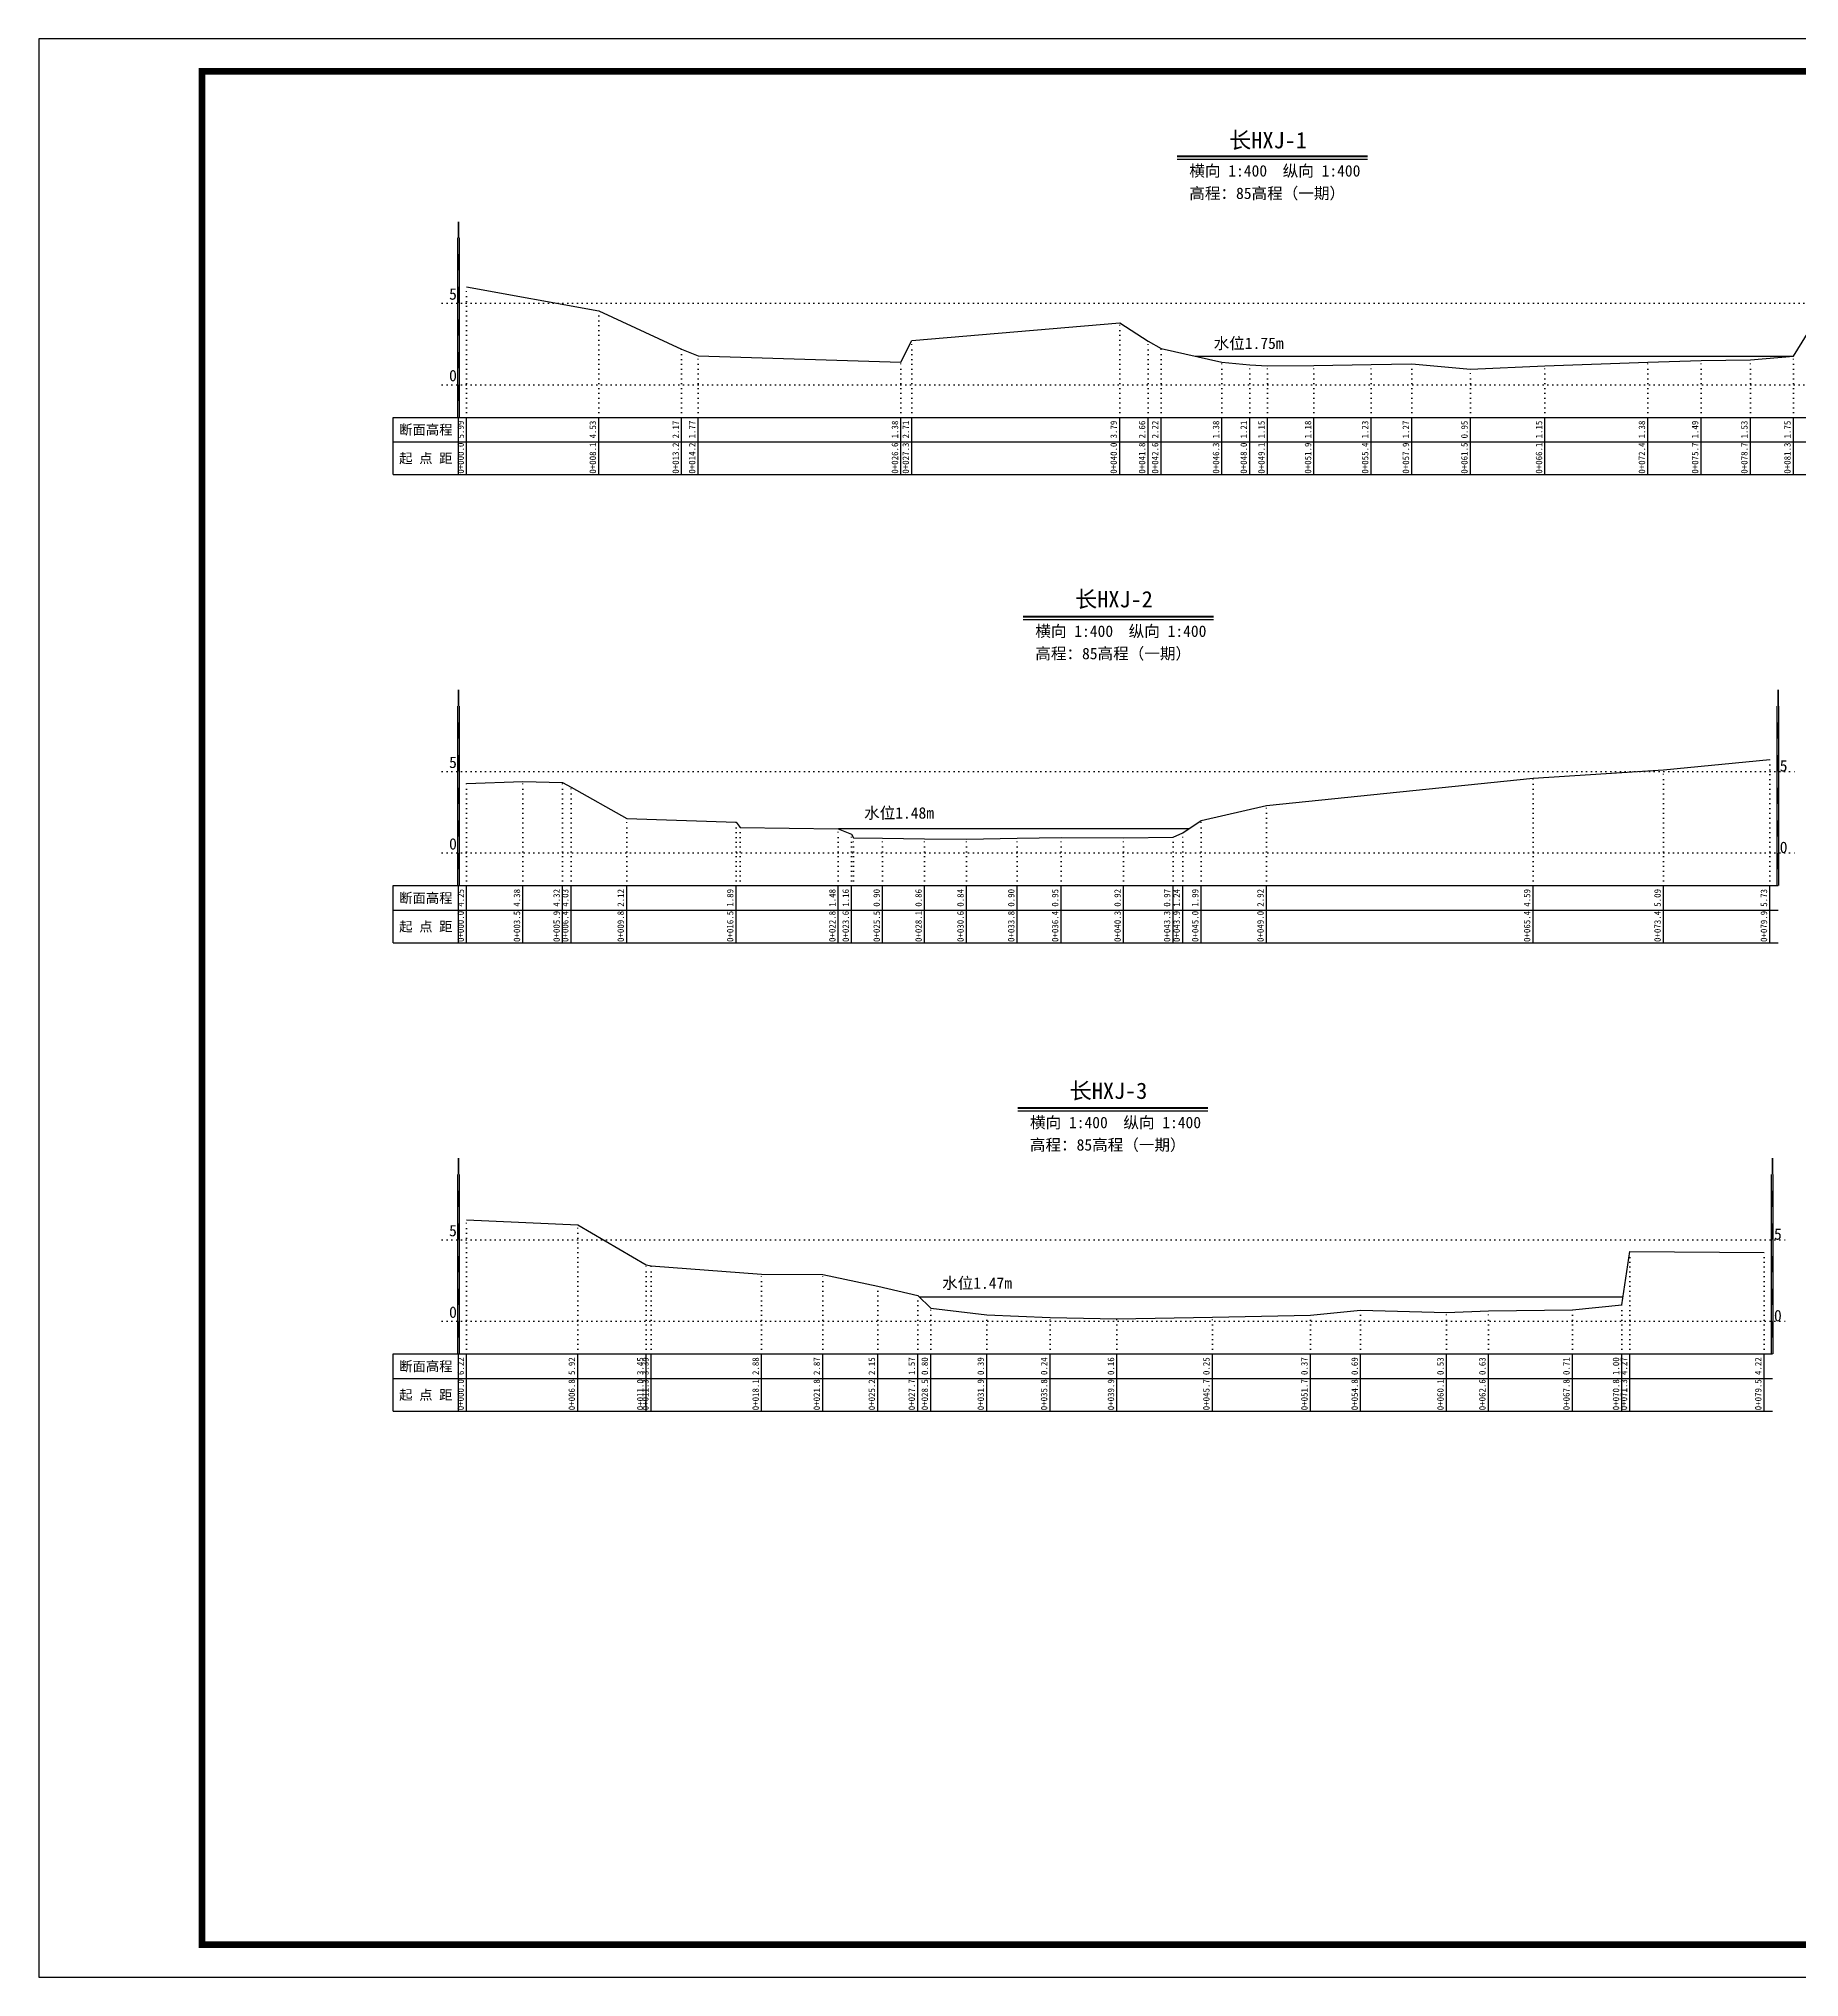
# Model space of a CAD drawing. Header units: millimetres. Extents: x 518104 to 519420, y 3371901 to 3372198.
# Drawn here: x 518104.4 to 518374.1, y 3371900.9 to 3372197.9 of the extents above; entities that cross this region are included whole.
import ezdxf
from ezdxf.enums import TextEntityAlignment as Align

# ---------------------------------------------------------------- set-up
doc = ezdxf.new("R2010")
doc.units = ezdxf.units.MM
doc.header["$LTSCALE"] = 0.4
doc.header["$MEASUREMENT"] = 0
doc.linetypes.add('X4', pattern=[1.6, 0, -1.6])
for name, color, linetype in [('DMX', 1, 'Continuous'), ('zdm1', 5, 'Continuous'), ('ZDMT5', 3, 'Continuous'), ('图框', 7, 'Continuous'), ('断面名称', 5, 'Continuous'), ('比例尺', 3, 'Continuous'), ('水位', 4, 'Continuous')]:
    doc.layers.add(name, color=color, linetype=linetype)
doc.styles.add('HDM', font='仿宋_GB2312.ttf')

msp = doc.modelspace()

# ---------------------------------------------------------------- linework, layer by layer
at = {"layer": 'DMX', "linetype": 'Continuous', "flags": 128}
for points in [[(518169.93, 3372159.85), (518190.18, 3372156.2), (518202.88, 3372150.3), (518205.41, 3372149.3), (518236.48, 3372148.32), (518238.13, 3372151.65), (518270.01, 3372154.35), (518274.36, 3372151.52), (518276.36, 3372150.42), (518285.68, 3372148.32), (518289.93, 3372147.9), (518292.66, 3372147.75), (518299.78, 3372147.82), (518308.53, 3372147.95), (518314.78, 3372148.05), (518323.76, 3372147.25), (518335.18, 3372147.75), (518350.96, 3372148.32), (518359.11, 3372148.6), (518366.66, 3372148.7), (518373.26, 3372149.25), (518376.31, 3372154.2)], [(518169.93, 3372083.75), (518178.56, 3372084.07), (518184.63, 3372083.92), (518185.96, 3372083.2), (518194.46, 3372078.42), (518211.23, 3372077.85), (518211.83, 3372077.02), (518226.88, 3372076.82), (518228.93, 3372076.02), (518229.23, 3372075.42), (518233.68, 3372075.37), (518240.11, 3372075.27), (518246.53, 3372075.22), (518254.31, 3372075.37), (518261.03, 3372075.5), (518270.61, 3372075.42), (518278.18, 3372075.55), (518279.66, 3372076.22), (518282.51, 3372078.1), (518292.51, 3372080.42), (518333.36, 3372084.6), (518353.36, 3372085.85), (518369.66, 3372087.45)], [(518169.93, 3372016.92), (518186.96, 3372016.17), (518197.46, 3372010), (518198.23, 3372009.85), (518215.13, 3372008.57), (518224.51, 3372008.55), (518232.93, 3372006.75), (518239.06, 3372005.3), (518241.06, 3372003.37), (518249.63, 3372002.35), (518259.33, 3372001.97), (518269.58, 3372001.77), (518284.21, 3372002), (518299.23, 3372002.3), (518306.93, 3372003.1), (518320.08, 3372002.7), (518326.51, 3372002.95), (518339.38, 3372003.15), (518346.98, 3372003.87), (518348.21, 3372012.05), (518368.78, 3372011.92)]]:
    msp.add_lwpolyline(points, dxfattribs=at)
at = {"layer": 'zdm1', "linetype": 'Continuous'}
for p, q in [((518168.56, 3372139.87), (518168.56, 3372167.37)), ((518168.81, 3372139.87), (518168.81, 3372167.37)), ((518158.68, 3372139.87), (518169.93, 3372139.87)), ((518158.68, 3372131.12), (518158.68, 3372139.87)), ((518168.68, 3372131.12), (518168.68, 3372139.87)), ((518169.93, 3372139.87), (518418.11, 3372139.87)), ((518158.68, 3372136.12), (518418.11, 3372136.12)), ((518158.68, 3372131.12), (518418.11, 3372131.12)), ((518168.56, 3372068.12), (518168.56, 3372095.62)), ((518168.81, 3372068.12), (518168.81, 3372095.62)), ((518370.78, 3372068.12), (518370.78, 3372095.62)), ((518371.03, 3372068.12), (518371.03, 3372095.62)), ((518158.68, 3372068.12), (518169.93, 3372068.12)), ((518158.68, 3372059.37), (518158.68, 3372068.12)), ((518168.68, 3372059.37), (518168.68, 3372068.12)), ((518169.93, 3372068.12), (518370.91, 3372068.12)), ((518158.68, 3372064.37), (518370.91, 3372064.37)), ((518158.68, 3372059.37), (518370.91, 3372059.37)), ((518168.56, 3371996.37), (518168.56, 3372023.87)), ((518168.81, 3371996.37), (518168.81, 3372023.87)), ((518369.91, 3371996.37), (518369.91, 3372023.87)), ((518370.16, 3371996.37), (518370.16, 3372023.87)), ((518158.68, 3371996.37), (518169.93, 3371996.37)), ((518158.68, 3371987.62), (518158.68, 3371996.37)), ((518168.68, 3371987.62), (518168.68, 3371996.37)), ((518169.93, 3371996.37), (518370.03, 3371996.37)), ((518158.68, 3371992.62), (518370.03, 3371992.62)), ((518158.68, 3371987.62), (518370.03, 3371987.62))]:
    msp.add_line(p, q, dxfattribs=at)
at = {"layer": 'zdm1', "linetype": 'X4'}
for p, q in [((518166.18, 3372157.37), (518420.61, 3372157.37)), ((518166.18, 3372144.87), (518420.61, 3372144.87)), ((518166.18, 3372085.62), (518373.41, 3372085.62)), ((518166.18, 3372073.12), (518373.41, 3372073.12)), ((518166.18, 3372013.87), (518372.53, 3372013.87)), ((518166.18, 3372001.37), (518372.53, 3372001.37))]:
    msp.add_line(p, q, dxfattribs=at)
at = {"layer": 'zdm1', "linetype": 'Continuous', "flags": 128}
for points in [[(518168.68, 3372167.37, 0.25, 0.25, 0), (518168.68, 3372169.87, 0.25, 0.25, 0)], [(518168.68, 3372162.37, 0.25, 0.25, 0), (518168.68, 3372164.87, 0.25, 0.25, 0)], [(518168.68, 3372157.37, 0.25, 0.25, 0), (518168.68, 3372159.87, 0.25, 0.25, 0)], [(518168.68, 3372152.37, 0.25, 0.25, 0), (518168.68, 3372154.87, 0.25, 0.25, 0)], [(518168.68, 3372147.37, 0.25, 0.25, 0), (518168.68, 3372149.87, 0.25, 0.25, 0)], [(518168.68, 3372142.37, 0.25, 0.25, 0), (518168.68, 3372144.87, 0.25, 0.25, 0)], [(518168.68, 3372095.62, 0.25, 0.25, 0), (518168.68, 3372098.12, 0.25, 0.25, 0)], [(518370.91, 3372095.62, 0.25, 0.25, 0), (518370.91, 3372098.12, 0.25, 0.25, 0)], [(518168.68, 3372090.62, 0.25, 0.25, 0), (518168.68, 3372093.12, 0.25, 0.25, 0)], [(518370.91, 3372090.62, 0.25, 0.25, 0), (518370.91, 3372093.12, 0.25, 0.25, 0)], [(518168.68, 3372085.62, 0.25, 0.25, 0), (518168.68, 3372088.12, 0.25, 0.25, 0)], [(518370.91, 3372085.62, 0.25, 0.25, 0), (518370.91, 3372088.12, 0.25, 0.25, 0)], [(518168.68, 3372080.62, 0.25, 0.25, 0), (518168.68, 3372083.12, 0.25, 0.25, 0)], [(518370.91, 3372080.62, 0.25, 0.25, 0), (518370.91, 3372083.12, 0.25, 0.25, 0)], [(518168.68, 3372075.62, 0.25, 0.25, 0), (518168.68, 3372078.12, 0.25, 0.25, 0)], [(518370.91, 3372075.62, 0.25, 0.25, 0), (518370.91, 3372078.12, 0.25, 0.25, 0)], [(518168.68, 3372070.62, 0.25, 0.25, 0), (518168.68, 3372073.12, 0.25, 0.25, 0)], [(518370.91, 3372070.62, 0.25, 0.25, 0), (518370.91, 3372073.12, 0.25, 0.25, 0)], [(518168.68, 3372023.87, 0.25, 0.25, 0), (518168.68, 3372026.37, 0.25, 0.25, 0)], [(518370.03, 3372023.87, 0.25, 0.25, 0), (518370.03, 3372026.37, 0.25, 0.25, 0)], [(518168.68, 3372018.87, 0.25, 0.25, 0), (518168.68, 3372021.37, 0.25, 0.25, 0)], [(518370.03, 3372018.87, 0.25, 0.25, 0), (518370.03, 3372021.37, 0.25, 0.25, 0)], [(518168.68, 3372013.87, 0.25, 0.25, 0), (518168.68, 3372016.37, 0.25, 0.25, 0)], [(518370.03, 3372013.87, 0.25, 0.25, 0), (518370.03, 3372016.37, 0.25, 0.25, 0)], [(518168.68, 3372008.87, 0.25, 0.25, 0), (518168.68, 3372011.37, 0.25, 0.25, 0)], [(518370.03, 3372008.87, 0.25, 0.25, 0), (518370.03, 3372011.37, 0.25, 0.25, 0)], [(518168.68, 3372003.87, 0.25, 0.25, 0), (518168.68, 3372006.37, 0.25, 0.25, 0)], [(518370.03, 3372003.87, 0.25, 0.25, 0), (518370.03, 3372006.37, 0.25, 0.25, 0)], [(518168.68, 3371998.87, 0.25, 0.25, 0), (518168.68, 3372001.37, 0.25, 0.25, 0)], [(518370.03, 3371998.87, 0.25, 0.25, 0), (518370.03, 3372001.37, 0.25, 0.25, 0)]]:
    msp.add_lwpolyline(points, format="xyseb", dxfattribs=at)
at = {"layer": 'ZDMT5', "linetype": 'X4'}
for p, q in [((518169.93, 3372139.87), (518169.93, 3372159.85)), ((518190.18, 3372139.87), (518190.18, 3372156.2)), ((518270.01, 3372139.87), (518270.01, 3372154.35)), ((518202.88, 3372139.87), (518202.88, 3372150.3)), ((518238.13, 3372139.87), (518238.13, 3372151.65)), ((518274.36, 3372139.87), (518274.36, 3372151.52)), ((518276.36, 3372139.87), (518276.36, 3372150.42)), ((518205.41, 3372139.87), (518205.41, 3372149.3)), ((518236.48, 3372139.87), (518236.48, 3372148.32)), ((518285.68, 3372139.87), (518285.68, 3372148.32)), ((518289.93, 3372139.87), (518289.93, 3372147.9)), ((518292.66, 3372139.87), (518292.66, 3372147.75)), ((518299.78, 3372139.87), (518299.78, 3372147.82)), ((518308.53, 3372139.87), (518308.53, 3372147.95)), ((518314.78, 3372139.87), (518314.78, 3372148.05)), ((518323.76, 3372139.87), (518323.76, 3372147.25)), ((518335.18, 3372139.87), (518335.18, 3372147.75)), ((518350.96, 3372139.87), (518350.96, 3372148.32)), ((518359.11, 3372139.87), (518359.11, 3372148.6)), ((518366.66, 3372139.87), (518366.66, 3372148.7)), ((518373.26, 3372139.87), (518373.26, 3372149.25)), ((518333.36, 3372068.12), (518333.36, 3372084.6)), ((518353.36, 3372068.12), (518353.36, 3372085.85)), ((518369.66, 3372068.12), (518369.66, 3372087.45)), ((518169.93, 3372068.12), (518169.93, 3372083.75)), ((518178.56, 3372068.12), (518178.56, 3372084.07)), ((518184.63, 3372068.12), (518184.63, 3372083.92)), ((518185.96, 3372068.12), (518185.96, 3372083.2)), ((518292.51, 3372068.12), (518292.51, 3372080.42)), ((518194.46, 3372068.12), (518194.46, 3372078.42)), ((518211.23, 3372068.12), (518211.23, 3372077.85)), ((518211.83, 3372068.12), (518211.83, 3372077.02)), ((518226.88, 3372068.12), (518226.88, 3372076.82)), ((518228.93, 3372068.12), (518228.93, 3372076.02)), ((518279.66, 3372068.12), (518279.66, 3372076.22)), ((518282.51, 3372068.12), (518282.51, 3372078.1)), ((518229.23, 3372068.12), (518229.23, 3372075.42)), ((518233.68, 3372068.12), (518233.68, 3372075.37)), ((518240.11, 3372068.12), (518240.11, 3372075.27)), ((518246.53, 3372068.12), (518246.53, 3372075.22)), ((518254.31, 3372068.12), (518254.31, 3372075.37)), ((518261.03, 3372068.12), (518261.03, 3372075.5)), ((518270.61, 3372068.12), (518270.61, 3372075.42)), ((518278.18, 3372068.12), (518278.18, 3372075.55)), ((518169.93, 3371996.37), (518169.93, 3372016.92)), ((518186.96, 3371996.37), (518186.96, 3372016.17)), ((518348.21, 3371996.37), (518348.21, 3372012.05)), ((518368.78, 3371996.37), (518368.78, 3372011.92)), ((518197.46, 3371996.37), (518197.46, 3372010)), ((518198.23, 3371996.37), (518198.23, 3372009.85)), ((518215.13, 3371996.37), (518215.13, 3372008.57)), ((518224.51, 3371996.37), (518224.51, 3372008.55)), ((518232.93, 3371996.37), (518232.93, 3372006.75)), ((518239.06, 3371996.37), (518239.06, 3372005.3)), ((518241.06, 3371996.37), (518241.06, 3372003.37)), ((518249.63, 3371996.37), (518249.63, 3372002.35)), ((518259.33, 3371996.37), (518259.33, 3372001.97)), ((518269.58, 3371996.37), (518269.58, 3372001.77)), ((518284.21, 3371996.37), (518284.21, 3372002)), ((518299.23, 3371996.37), (518299.23, 3372002.3)), ((518306.93, 3371996.37), (518306.93, 3372003.1)), ((518320.08, 3371996.37), (518320.08, 3372002.7)), ((518326.51, 3371996.37), (518326.51, 3372002.95)), ((518339.38, 3371996.37), (518339.38, 3372003.15)), ((518346.98, 3371996.37), (518346.98, 3372003.87))]:
    msp.add_line(p, q, dxfattribs=at)
at = {"layer": 'ZDMT5', "linetype": 'Continuous'}
for p, q in [((518169.93, 3372131.12), (518169.93, 3372139.87)), ((518190.18, 3372131.12), (518190.18, 3372139.87)), ((518202.88, 3372131.12), (518202.88, 3372139.87)), ((518205.41, 3372131.12), (518205.41, 3372139.87)), ((518236.48, 3372131.12), (518236.48, 3372139.87)), ((518238.13, 3372131.12), (518238.13, 3372139.87)), ((518270.01, 3372131.12), (518270.01, 3372139.87)), ((518274.36, 3372131.12), (518274.36, 3372139.87)), ((518276.36, 3372131.12), (518276.36, 3372139.87)), ((518285.68, 3372131.12), (518285.68, 3372139.87)), ((518289.93, 3372131.12), (518289.93, 3372139.87)), ((518292.66, 3372131.12), (518292.66, 3372139.87)), ((518299.78, 3372131.12), (518299.78, 3372139.87)), ((518308.53, 3372131.12), (518308.53, 3372139.87)), ((518314.78, 3372131.12), (518314.78, 3372139.87)), ((518323.76, 3372131.12), (518323.76, 3372139.87)), ((518335.18, 3372131.12), (518335.18, 3372139.87)), ((518350.96, 3372131.12), (518350.96, 3372139.87)), ((518359.11, 3372131.12), (518359.11, 3372139.87)), ((518366.66, 3372131.12), (518366.66, 3372139.87)), ((518373.26, 3372131.12), (518373.26, 3372139.87)), ((518169.93, 3372059.37), (518169.93, 3372068.12)), ((518178.56, 3372059.37), (518178.56, 3372068.12)), ((518184.63, 3372059.37), (518184.63, 3372068.12)), ((518185.96, 3372059.37), (518185.96, 3372068.12)), ((518194.46, 3372059.37), (518194.46, 3372068.12)), ((518211.23, 3372059.37), (518211.23, 3372068.12)), ((518226.88, 3372059.37), (518226.88, 3372068.12)), ((518228.93, 3372059.37), (518228.93, 3372068.12)), ((518233.68, 3372059.37), (518233.68, 3372068.12)), ((518240.11, 3372059.37), (518240.11, 3372068.12)), ((518246.53, 3372059.37), (518246.53, 3372068.12)), ((518254.31, 3372059.37), (518254.31, 3372068.12)), ((518261.03, 3372059.37), (518261.03, 3372068.12)), ((518270.61, 3372059.37), (518270.61, 3372068.12)), ((518278.18, 3372059.37), (518278.18, 3372068.12)), ((518279.66, 3372059.37), (518279.66, 3372068.12)), ((518282.51, 3372059.37), (518282.51, 3372068.12)), ((518292.51, 3372059.37), (518292.51, 3372068.12)), ((518333.36, 3372059.37), (518333.36, 3372068.12)), ((518353.36, 3372059.37), (518353.36, 3372068.12)), ((518369.66, 3372059.37), (518369.66, 3372068.12)), ((518169.93, 3371987.62), (518169.93, 3371996.37)), ((518186.96, 3371987.62), (518186.96, 3371996.37)), ((518197.46, 3371987.62), (518197.46, 3371996.37)), ((518198.23, 3371987.62), (518198.23, 3371996.37)), ((518215.13, 3371987.62), (518215.13, 3371996.37)), ((518224.51, 3371987.62), (518224.51, 3371996.37)), ((518232.93, 3371987.62), (518232.93, 3371996.37)), ((518239.06, 3371987.62), (518239.06, 3371996.37)), ((518241.06, 3371987.62), (518241.06, 3371996.37)), ((518249.63, 3371987.62), (518249.63, 3371996.37)), ((518259.33, 3371987.62), (518259.33, 3371996.37)), ((518269.58, 3371987.62), (518269.58, 3371996.37)), ((518284.21, 3371987.62), (518284.21, 3371996.37)), ((518299.23, 3371987.62), (518299.23, 3371996.37)), ((518306.93, 3371987.62), (518306.93, 3371996.37)), ((518320.08, 3371987.62), (518320.08, 3371996.37)), ((518326.51, 3371987.62), (518326.51, 3371996.37)), ((518339.38, 3371987.62), (518339.38, 3371996.37)), ((518346.98, 3371987.62), (518346.98, 3371996.37)), ((518348.21, 3371987.62), (518348.21, 3371996.37)), ((518368.78, 3371987.62), (518368.78, 3371996.37))]:
    msp.add_line(p, q, dxfattribs=at)
at = {"layer": '图框', "flags": 128}
msp.add_lwpolyline([(518104.36, 3371900.87), (518524.36, 3371900.87), (518524.36, 3372197.87), (518104.36, 3372197.87)], close=True, dxfattribs=at)
at = {"layer": '图框', "const_width": 1, "flags": 128}
msp.add_lwpolyline([(518129.36, 3371905.87), (518519.36, 3371905.87), (518519.36, 3372192.87), (518129.36, 3372192.87)], close=True, dxfattribs=at)
at = {"layer": '比例尺', "color": 3, "linetype": 'Continuous', "lineweight": 40}
for p, q in [((518278.83, 3372179.91), (518307.96, 3372179.91)), ((518255.23, 3372109.38), (518284.36, 3372109.38)), ((518254.41, 3372034.1), (518283.53, 3372034.1))]:
    msp.add_line(p, q, dxfattribs=at)
at = {"layer": '比例尺', "color": 3, "linetype": 'Continuous'}
for p, q in [((518278.83, 3372179.41), (518307.96, 3372179.41)), ((518255.23, 3372108.88), (518284.36, 3372108.88)), ((518254.41, 3372033.6), (518283.53, 3372033.6))]:
    msp.add_line(p, q, dxfattribs=at)
at = {"layer": '水位', "color": 6, "linetype": 'Continuous', "flags": 128}
for points in [[(518281.59, 3372149.24), (518373.23, 3372149.24)], [(518280.55, 3372076.81), (518226.91, 3372076.81)], [(518239.26, 3372005.1), (518347.17, 3372005.1)]]:
    msp.add_lwpolyline(points, dxfattribs=at)

# ---------------------------------------------------------------- texts
at = {"layer": 'zdm1', "linetype": 'Continuous', "style": 'HDM'}
for s, p in [('5', (518168.43, 3372157.37)), ('0', (518168.43, 3372144.87)), ('5', (518168.43, 3372085.62)), ('0', (518168.43, 3372073.12)), ('5', (518168.43, 3372013.87)), ('0', (518168.43, 3372001.37))]:
    msp.add_text(s, height=1.75, dxfattribs=at).set_placement(p, align=Align.BOTTOM_RIGHT)
for s, p in [('断面高程', (518163.68, 3372138)), ('起 点 距', (518163.68, 3372133.62)), ('断面高程', (518163.68, 3372066.25)), ('起 点 距', (518163.68, 3372061.87)), ('断面高程', (518163.68, 3371994.5)), ('起 点 距', (518163.68, 3371990.12))]:
    msp.add_text(s, height=1.5, dxfattribs=at).set_placement(p, align=Align.MIDDLE)
for s, p in [('5', (518371.16, 3372085.62)), ('0', (518371.16, 3372073.12)), ('5', (518370.28, 3372013.87)), ('0', (518370.28, 3372001.37))]:
    msp.add_text(s, height=1.75, dxfattribs=at).set_placement(p)
at = {"layer": 'ZDMT5', "linetype": 'Continuous', "style": 'HDM'}
for s, p in [('5.99', (518169.81, 3372138)), ('4.53', (518190.06, 3372138)), ('2.17', (518202.76, 3372138)), ('1.77', (518205.28, 3372138)), ('1.38', (518236.36, 3372138)), ('2.71', (518238.01, 3372138)), ('3.79', (518269.88, 3372138)), ('2.66', (518274.23, 3372138)), ('2.22', (518276.23, 3372138)), ('1.38', (518285.56, 3372138)), ('1.21', (518289.81, 3372138)), ('1.15', (518292.53, 3372138)), ('1.18', (518299.66, 3372138)), ('1.23', (518308.41, 3372138)), ('1.27', (518314.66, 3372138)), ('0.95', (518323.63, 3372138)), ('1.15', (518335.06, 3372138)), ('1.38', (518350.83, 3372138)), ('1.49', (518358.98, 3372138)), ('1.53', (518366.53, 3372138)), ('1.75', (518373.13, 3372138)), ('0+000.0', (518169.81, 3372133.62)), ('0+008.1', (518190.06, 3372133.62)), ('0+013.2', (518202.76, 3372133.62)), ('0+014.2', (518205.28, 3372133.62)), ('0+026.6', (518236.36, 3372133.62)), ('0+027.3', (518238.01, 3372133.62)), ('0+040.0', (518269.88, 3372133.62)), ('0+041.8', (518274.23, 3372133.62)), ('0+042.6', (518276.23, 3372133.62)), ('0+046.3', (518285.56, 3372133.62)), ('0+048.0', (518289.81, 3372133.62)), ('0+049.1', (518292.53, 3372133.62)), ('0+051.9', (518299.66, 3372133.62)), ('0+055.4', (518308.41, 3372133.62)), ('0+057.9', (518314.66, 3372133.62)), ('0+061.5', (518323.63, 3372133.62)), ('0+066.1', (518335.06, 3372133.62)), ('0+072.4', (518350.83, 3372133.62)), ('0+075.7', (518358.98, 3372133.62)), ('0+078.7', (518366.53, 3372133.62)), ('0+081.3', (518373.13, 3372133.62)), ('4.25', (518169.81, 3372066.25)), ('4.38', (518178.43, 3372066.25)), ('4.32', (518184.51, 3372066.25)), ('4.03', (518185.83, 3372066.25)), ('2.12', (518194.33, 3372066.25)), ('1.89', (518211.11, 3372066.25)), ('1.48', (518226.76, 3372066.25)), ('1.16', (518228.81, 3372066.25)), ('0.90', (518233.56, 3372066.25)), ('0.86', (518239.98, 3372066.25)), ('0.84', (518246.41, 3372066.25)), ('0.90', (518254.18, 3372066.25)), ('0.95', (518260.91, 3372066.25)), ('0.92', (518270.48, 3372066.25)), ('0.97', (518278.06, 3372066.25)), ('1.24', (518279.53, 3372066.25)), ('1.99', (518282.38, 3372066.25)), ('2.92', (518292.38, 3372066.25)), ('4.59', (518333.23, 3372066.25)), ('5.09', (518353.23, 3372066.25)), ('5.73', (518369.53, 3372066.25)), ('0+000.0', (518169.81, 3372061.87)), ('0+003.5', (518178.43, 3372061.87)), ('0+005.9', (518184.51, 3372061.87)), ('0+006.4', (518185.83, 3372061.87)), ('0+009.8', (518194.33, 3372061.87)), ('0+016.5', (518211.11, 3372061.87)), ('0+022.8', (518226.76, 3372061.87)), ('0+023.6', (518228.81, 3372061.87)), ('0+025.5', (518233.56, 3372061.87)), ('0+028.1', (518239.98, 3372061.87)), ('0+030.6', (518246.41, 3372061.87)), ('0+033.8', (518254.18, 3372061.87)), ('0+036.4', (518260.91, 3372061.87)), ('0+040.3', (518270.48, 3372061.87)), ('0+043.3', (518278.06, 3372061.87)), ('0+043.9', (518279.53, 3372061.87)), ('0+045.0', (518282.38, 3372061.87)), ('0+049.0', (518292.38, 3372061.87)), ('0+065.4', (518333.23, 3372061.87)), ('0+073.4', (518353.23, 3372061.87)), ('0+079.9', (518369.53, 3372061.87)), ('6.22', (518169.81, 3371994.5)), ('5.92', (518186.83, 3371994.5)), ('3.45', (518197.33, 3371994.5)), ('3.39', (518198.11, 3371994.5)), ('2.88', (518215.01, 3371994.5)), ('2.87', (518224.38, 3371994.5)), ('2.15', (518232.81, 3371994.5)), ('1.57', (518238.93, 3371994.5)), ('0.80', (518240.93, 3371994.5)), ('0.39', (518249.51, 3371994.5)), ('0.24', (518259.21, 3371994.5)), ('0.16', (518269.46, 3371994.5)), ('0.25', (518284.08, 3371994.5)), ('0.37', (518299.11, 3371994.5)), ('0.69', (518306.81, 3371994.5)), ('0.53', (518319.96, 3371994.5)), ('0.63', (518326.38, 3371994.5)), ('0.71', (518339.26, 3371994.5)), ('1.00', (518346.86, 3371994.5)), ('4.27', (518348.08, 3371994.5)), ('4.22', (518368.66, 3371994.5)), ('0+000.0', (518169.81, 3371990.12)), ('0+006.8', (518186.83, 3371990.12)), ('0+011.0', (518197.33, 3371990.12)), ('0+011.3', (518198.11, 3371990.12)), ('0+018.1', (518215.01, 3371990.12)), ('0+021.8', (518224.38, 3371990.12)), ('0+025.2', (518232.81, 3371990.12)), ('0+027.7', (518238.93, 3371990.12)), ('0+028.5', (518240.93, 3371990.12)), ('0+031.9', (518249.51, 3371990.12)), ('0+035.8', (518259.21, 3371990.12)), ('0+039.9', (518269.46, 3371990.12)), ('0+045.7', (518284.08, 3371990.12)), ('0+051.7', (518299.11, 3371990.12)), ('0+054.8', (518306.81, 3371990.12)), ('0+060.1', (518319.96, 3371990.12)), ('0+062.6', (518326.38, 3371990.12)), ('0+067.8', (518339.26, 3371990.12)), ('0+070.8', (518346.86, 3371990.12)), ('0+071.3', (518348.08, 3371990.12)), ('0+079.5', (518368.66, 3371990.12))]:
    msp.add_text(s, height=1, rotation=90, dxfattribs=at).set_placement(p, align=Align.BOTTOM_CENTER)
at = {"layer": '断面名称', "color": 5, "linetype": 'Continuous', "style": 'HDM'}
for s, p in [('长HXJ-1', (518292.73, 3372182.38)), ('长HXJ-2', (518269.12, 3372112.05)), ('长HXJ-3', (518268.28, 3372036.74))]:
    msp.add_text(s, height=2.5, dxfattribs=at).set_placement(p, align=Align.MIDDLE)
at = {"layer": '比例尺', "color": 3, "linetype": 'Continuous', "style": 'HDM'}
for s, p in [('横向 1:400  纵向 1:400', (518306.9, 3372176.24)), ('高程：85高程（一期）', (518304.54, 3372172.8)), ('横向 1:400  纵向 1:400', (518283.3, 3372105.71)), ('高程：85高程（一期）', (518280.94, 3372102.28)), ('横向 1:400  纵向 1:400', (518282.48, 3372030.43)), ('高程：85高程（一期）', (518280.11, 3372027))]:
    msp.add_text(s, height=1.75, dxfattribs=at).set_placement(p, align=Align.BOTTOM_RIGHT)
at = {"layer": '水位', "color": 6, "linetype": 'Continuous', "style": 'HDM'}
for s, p in [('水位1.75m', (518289.77, 3372151.26)), ('水位1.48m', (518236.2, 3372079.3)), ('水位1.47m', (518248.15, 3372007.26))]:
    msp.add_text(s, height=1.75, dxfattribs=at).set_placement(p, align=Align.MIDDLE)

doc.saveas('drawing.dxf')
